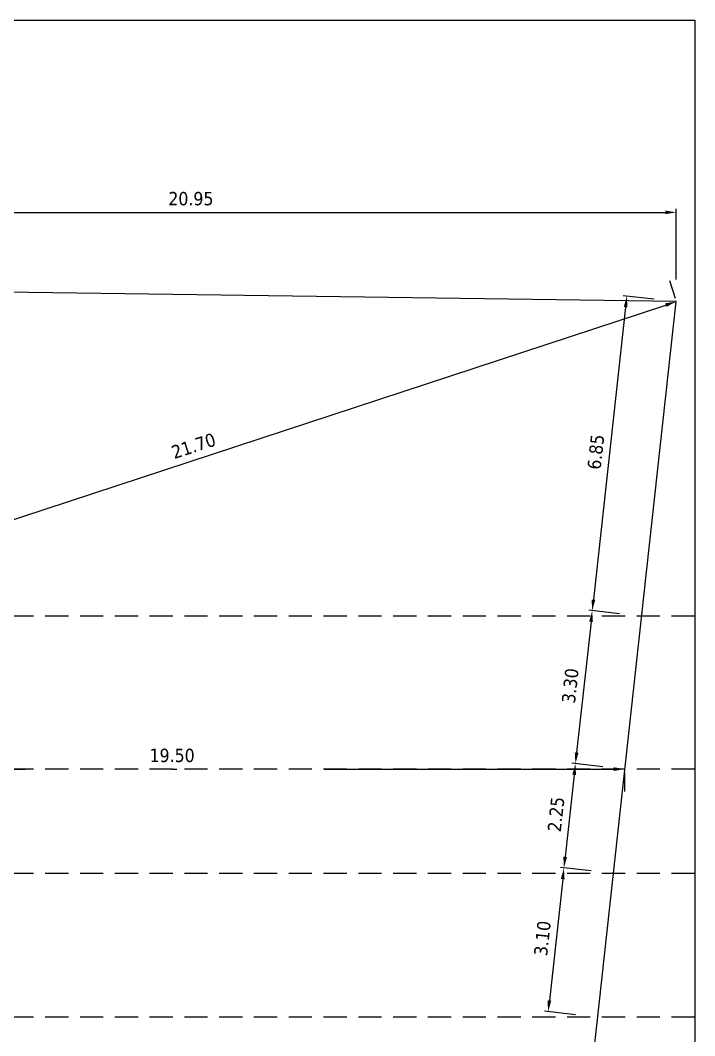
# Model space of a CAD drawing. Header units: millimetres. Extents: x -2171 to 1563, y -1758 to -1505.
# Drawn here: x -2010.21 to -1995.67, y -1611.09 to -1589.18 of the extents above; entities that cross this region are included whole.
import ezdxf

# ---------------------------------------------------------------- set-up
doc = ezdxf.new("R2010")
doc.units = ezdxf.units.MM
doc.header["$PDMODE"] = 32
doc.linetypes.add('DASHDOT', pattern=[25.4, 12.7, -6.35, 0, -6.35])
doc.linetypes.add('HIDDEN', pattern=[0.375, 0.25, -0.125])
doc.layers.get('Defpoints').update_dxf_attribs({"color": 6})
for name, color, linetype in [('-S-AKSONES', 50, 'DASHDOT'), ('-S_TEXT', 3, 'Continuous'), ('Geo_Lines_-1', 94, 'Continuous'), ('STR-AXIS', 2, 'Continuous')]:
    doc.layers.add(name, color=color, linetype=linetype)
doc.styles.get("Standard").update_dxf_attribs({"font": 'tahoma.ttf'})
doc.dimstyles.new('Copy(2) of Standard', dxfattribs={"dimscale": 96, "dimtxt": 0.003, "dimasz": 0.0025, "dimexe": 0.0008, "dimexo": 0.005, "dimgap": 0.0015, "dimtad": 1, "dimrnd": 0.05, "dimzin": 0, "dimdsep": 46, "dimtxsty": 'Standard', "dimcen": 0.001, "dimclrd": 256, "dimclrt": 256, "dimadec": 0, "dimazin": 0, "dimtfac": 1, "dimtofl": 0, "dimtmove": 0, "dimatfit": 3, "dimfxl": 5, "dimtolj": 1, "dimtzin": 0, "dimarcsym": 1})

# ---------------------------------------------------------------- blocks, each defined once
blk = doc.blocks.new('*D181')
at = {"layer": '-S-AKSONES', "color": 0, "linetype": 'Continuous', "lineweight": -2, "ltscale": 0.5, "transparency": 16777216}
for p, q in [((-2016.994, -1592.56), (-2016.994, -1593.402)), ((-1996.065, -1594.77), (-1996.065, -1593.248))]:
    blk.add_line(p, q, dxfattribs=at)
at = {"layer": '-S-AKSONES', "linetype": 'Continuous', "lineweight": -2, "ltscale": 0.5, "transparency": 16777216}
blk.add_line((-2016.754, -1593.325), (-1996.305, -1593.325), dxfattribs=at)
at = {"layer": '-S-AKSONES', "linetype": 'Continuous', "ltscale": 0.5, "transparency": 16777216}
for points in [[(-2016.754, -1593.285), (-2016.754, -1593.365), (-2016.994, -1593.325)], [(-1996.305, -1593.285), (-1996.305, -1593.365), (-1996.065, -1593.325)]]:
    blk.add_solid(points, dxfattribs=at)
at = {"layer": 'Defpoints', "color": 0, "linetype": 'Continuous', "ltscale": 0.5, "transparency": 16777216}
for p in [(-2016.994, -1592.08), (-1996.065, -1593.325), (-1996.065, -1595.25)]:
    blk.add_point(p, dxfattribs=at)
at = {"layer": '-S-AKSONES', "linetype": 'Continuous', "ltscale": 0.5, "transparency": 16777216, "insert": (-2006.529, -1593.031), "char_height": 0.288, "attachment_point": 5}
blk.add_mtext('\\A1;20.95', dxfattribs=at)
blk = doc.blocks.new('*D185')
at = {"layer": '-S-AKSONES', "color": 0, "linetype": 'Continuous', "lineweight": -2, "ltscale": 0.5, "transparency": 16777216}
for p, q in [((-1996.215, -1594.794), (-1996.089, -1595.177)), ((-2016.844, -1601.58), (-2016.718, -1601.963))]:
    blk.add_line(p, q, dxfattribs=at)
at = {"layer": '-S-AKSONES', "linetype": 'Continuous', "lineweight": -2, "ltscale": 0.5, "transparency": 16777216}
blk.add_line((-2016.466, -1601.961), (-1996.293, -1595.325), dxfattribs=at)
at = {"layer": '-S-AKSONES', "linetype": 'Continuous', "ltscale": 0.5, "transparency": 16777216}
for points in [[(-1996.305, -1595.287), (-1996.28, -1595.363), (-1996.065, -1595.25)], [(-2016.478, -1601.923), (-2016.453, -1601.999), (-2016.694, -1602.036)]]:
    blk.add_solid(points, dxfattribs=at)
at = {"layer": 'Defpoints', "color": 0, "linetype": 'Continuous', "ltscale": 0.5, "transparency": 16777216}
for p in [(-1996.065, -1595.25), (-1996.065, -1595.25), (-2016.694, -1602.036)]:
    blk.add_point(p, dxfattribs=at)
at = {"layer": '-S-AKSONES', "linetype": 'Continuous', "ltscale": 0.5, "transparency": 16777216, "insert": (-2006.471, -1598.364), "char_height": 0.288, "attachment_point": 5, "rotation": 18.2084}
blk.add_mtext('\\A1;21.70', dxfattribs=at)
blk = doc.blocks.new('*D427')
at = {"layer": '-S-AKSONES', "lineweight": -2, "ltscale": 0.5, "transparency": 16777216}
blk.add_line((-2016.454, -1605.336), (-1997.414, -1605.336), dxfattribs=at)
at = {"layer": '-S-AKSONES', "color": 0, "lineweight": -2, "ltscale": 0.5, "transparency": 16777216}
for p, q in [((-2016.694, -1605.816), (-2016.694, -1605.413)), ((-1997.174, -1605.816), (-1997.174, -1605.413))]:
    blk.add_line(p, q, dxfattribs=at)
at = {"layer": '-S-AKSONES', "ltscale": 0.5, "transparency": 16777216}
for points in [[(-2016.454, -1605.296), (-2016.454, -1605.376), (-2016.694, -1605.336)], [(-1997.414, -1605.296), (-1997.414, -1605.376), (-1997.174, -1605.336)]]:
    blk.add_solid(points, dxfattribs=at)
at = {"layer": 'Defpoints', "color": 0, "ltscale": 0.5, "transparency": 16777216}
for p in [(-2016.694, -1605.336), (-1997.174, -1605.336), (-1997.174, -1605.336)]:
    blk.add_point(p, dxfattribs=at)
at = {"layer": '-S-AKSONES', "ltscale": 0.5, "transparency": 16777216, "insert": (-2006.934, -1605.042), "char_height": 0.288, "attachment_point": 5}
blk.add_mtext('\\A1;19.50', dxfattribs=at)
blk = doc.blocks.new('*D445')
at = {"layer": '-S-AKSONES', "color": 0, "linetype": 'Continuous', "lineweight": -2, "ltscale": 0.5, "transparency": 16777216}
for p, q in [((-1996.542, -1595.198), (-1997.208, -1595.125)), ((-1997.288, -1601.983), (-1997.954, -1601.91))]:
    blk.add_line(p, q, dxfattribs=at)
at = {"layer": '-S-AKSONES', "linetype": 'Continuous', "lineweight": -2, "ltscale": 0.5, "transparency": 16777216}
blk.add_line((-1997.158, -1595.371), (-1997.851, -1601.68), dxfattribs=at)
at = {"layer": '-S-AKSONES', "linetype": 'Continuous', "ltscale": 0.5, "transparency": 16777216}
for points in [[(-1997.198, -1595.367), (-1997.118, -1595.376), (-1997.132, -1595.133)], [(-1997.891, -1601.676), (-1997.812, -1601.684), (-1997.878, -1601.919)]]:
    blk.add_solid(points, dxfattribs=at)
at = {"layer": 'Defpoints', "color": 0, "linetype": 'Continuous', "ltscale": 0.5, "transparency": 16777216}
for p in [(-1996.065, -1595.25), (-1997.878, -1601.919), (-1996.811, -1602.036)]:
    blk.add_point(p, dxfattribs=at)
at = {"layer": '-S-AKSONES', "linetype": 'Continuous', "ltscale": 0.5, "transparency": 16777216, "insert": (-1997.798, -1598.494), "char_height": 0.288, "attachment_point": 5, "rotation": 83.7275}
blk.add_mtext('\\A1;6.85', dxfattribs=at)
blk = doc.blocks.new('*D446')
at = {"layer": '-S-AKSONES', "color": 0, "lineweight": -2, "ltscale": 0.5, "transparency": 16777216}
for p, q in [((-1997.288, -1601.983), (-1997.954, -1601.91)), ((-1997.651, -1605.283), (-1998.317, -1605.21))]:
    blk.add_line(p, q, dxfattribs=at)
at = {"layer": '-S-AKSONES', "lineweight": -2, "ltscale": 0.5, "transparency": 16777216}
blk.add_line((-1997.904, -1602.157), (-1998.214, -1604.98), dxfattribs=at)
at = {"layer": '-S-AKSONES', "ltscale": 0.5, "transparency": 16777216}
for points in [[(-1997.944, -1602.153), (-1997.864, -1602.162), (-1997.878, -1601.919)], [(-1998.254, -1604.976), (-1998.174, -1604.984), (-1998.24, -1605.219)]]:
    blk.add_solid(points, dxfattribs=at)
at = {"layer": 'Defpoints', "color": 0, "ltscale": 0.5, "transparency": 16777216}
for p in [(-1996.811, -1602.036), (-1998.24, -1605.219), (-1997.174, -1605.336)]:
    blk.add_point(p, dxfattribs=at)
at = {"layer": '-S-AKSONES', "ltscale": 0.5, "transparency": 16777216, "insert": (-1998.351, -1603.537), "char_height": 0.288, "attachment_point": 5, "rotation": 83.7275}
blk.add_mtext('\\A1;3.30', dxfattribs=at)
blk = doc.blocks.new('*D447')
at = {"layer": '-S-AKSONES', "color": 0, "lineweight": -2, "ltscale": 0.5, "transparency": 16777216}
for p, q in [((-1997.651, -1605.283), (-1998.317, -1605.21)), ((-1997.898, -1607.533), (-1998.564, -1607.46))]:
    blk.add_line(p, q, dxfattribs=at)
at = {"layer": '-S-AKSONES', "lineweight": -2, "ltscale": 0.5, "transparency": 16777216}
blk.add_line((-1998.267, -1605.457), (-1998.461, -1607.229), dxfattribs=at)
at = {"layer": '-S-AKSONES', "ltscale": 0.5, "transparency": 16777216}
for points in [[(-1998.306, -1605.453), (-1998.227, -1605.462), (-1998.24, -1605.219)], [(-1998.501, -1607.225), (-1998.422, -1607.234), (-1998.488, -1607.468)]]:
    blk.add_solid(points, dxfattribs=at)
at = {"layer": 'Defpoints', "color": 0, "ltscale": 0.5, "transparency": 16777216}
for p in [(-1997.174, -1605.336), (-1998.488, -1607.468), (-1997.421, -1607.585)]:
    blk.add_point(p, dxfattribs=at)
at = {"layer": '-S-AKSONES', "ltscale": 0.5, "transparency": 16777216, "insert": (-1998.656, -1606.311), "char_height": 0.288, "attachment_point": 5, "rotation": 83.7275}
blk.add_mtext('\\A1;2.25', dxfattribs=at)
blk = doc.blocks.new('*D448')
at = {"layer": '-S-AKSONES', "color": 0, "lineweight": -2, "ltscale": 0.5, "transparency": 16777216}
for p, q in [((-1997.898, -1607.533), (-1998.564, -1607.46)), ((-1998.239, -1610.633), (-1998.905, -1610.56))]:
    blk.add_line(p, q, dxfattribs=at)
at = {"layer": '-S-AKSONES', "lineweight": -2, "ltscale": 0.5, "transparency": 16777216}
blk.add_line((-1998.514, -1607.707), (-1998.802, -1610.33), dxfattribs=at)
at = {"layer": '-S-AKSONES', "ltscale": 0.5, "transparency": 16777216}
for points in [[(-1998.554, -1607.702), (-1998.474, -1607.711), (-1998.488, -1607.468)], [(-1998.842, -1610.325), (-1998.762, -1610.334), (-1998.828, -1610.568)]]:
    blk.add_solid(points, dxfattribs=at)
at = {"layer": 'Defpoints', "color": 0, "ltscale": 0.5, "transparency": 16777216}
for p in [(-1997.421, -1607.585), (-1998.828, -1610.568), (-1997.762, -1610.686)]:
    blk.add_point(p, dxfattribs=at)
at = {"layer": '-S-AKSONES', "ltscale": 0.5, "transparency": 16777216, "insert": (-1998.95, -1608.986), "char_height": 0.288, "attachment_point": 5, "rotation": 83.7275}
blk.add_mtext('\\A1;3.10', dxfattribs=at)

msp = doc.modelspace()

# ---------------------------------------------------------------- linework, layer by layer
at = {"layer": '-S_TEXT', "ltscale": 5}
msp.add_lwpolyline([(-2053.8167, -1589.182), (-1995.6693, -1589.182), (-1995.6693, -1629.2267), (-2053.8167, -1629.2267)], close=True, dxfattribs=at)
at = {"layer": 'Geo_Lines_-1', "color": 94, "ltscale": 0.5}
msp.add_lwpolyline([(-2052.4366, -1596.9859), (-2053.349, -1606.5488, 0.4189744), (-2044.9671, -1616.5329), (-2007.6401, -1619.4842, 0.4025719), (-1997.8465, -1611.458), (-1996.065, -1595.2502), (-2021.9124, -1594.886), (-2021.9366, -1596.9859)], format="xyb", close=True, dxfattribs=at)
at = {"layer": 'STR-AXIS', "color": 2, "linetype": 'HIDDEN', "ltscale": 2}
for p, q in [((-1995.6693, -1602.0359), (-2050.3968, -1602.0359)), ((-1995.6693, -1605.3359), (-2050.3968, -1605.3359)), ((-1995.6693, -1607.5853), (-2050.3968, -1607.5853)), ((-1995.6693, -1610.6856), (-2050.3968, -1610.6856))]:
    msp.add_line(p, q, dxfattribs=at)

# ---------------------------------------------------------------- dimensions: what is measured, and where the dimension line sits
at = {"layer": '-S-AKSONES', "color": 253, "linetype": 'Continuous', "ltscale": 0.5}
dim = msp.add_linear_dim(base=(-1996.065, -1593.3251), p1=(-2016.9935, -1592.0799), p2=(-1996.065, -1595.2502), dimstyle='Copy(2) of Standard', override={"dimtmove": 1}, dxfattribs=at)
dim.commit()
dim.dimension.update_dxf_attribs({"geometry": '*D181', "text_midpoint": (-2006.5293, -1593.0311)})
at = {"layer": '-S-AKSONES', "linetype": 'Continuous', "ltscale": 0.5}
dim = msp.add_aligned_dim(p1=(-2016.6937, -1602.0359), p2=(-1996.065, -1595.2502), distance=0, dimstyle='Copy(2) of Standard', override={"dimtmove": 1}, dxfattribs=at)
dim.commit()
dim.dimension.update_dxf_attribs({"geometry": '*D185', "text_midpoint": (-2006.4712, -1598.3637)})
at = {"layer": '-S-AKSONES', "color": 253, "linetype": 'Continuous', "ltscale": 0.5}
dim = msp.add_aligned_dim(p1=(-1996.065, -1595.2502), p2=(-1996.8109, -1602.0359), distance=-1.0732, dimstyle='Copy(2) of Standard', override={"dimtmove": 1}, dxfattribs=at)
dim.commit()
dim.dimension.update_dxf_attribs({"geometry": '*D445', "text_midpoint": (-1997.7976, -1598.4936)})
at = {"layer": '-S-AKSONES', "ltscale": 0.5}
for base, p1, p2, picture, middle in [((-1998.2404, -1605.2186), (-1996.8109, -1602.0359), (-1997.1736, -1605.3359), '*D446', (-1998.3513, -1603.5365)), ((-1998.4876, -1607.4681), (-1997.1736, -1605.3359), (-1997.4208, -1607.5853), '*D447', (-1998.6563, -1606.3112)), ((-1998.8284, -1610.5684), (-1997.4208, -1607.5853), (-1997.7616, -1610.6856), '*D448', (-1998.9503, -1608.9861))]:
    dim = msp.add_linear_dim(base=base, p1=p1, p2=p2, angle=83.72754, dimstyle='Copy(2) of Standard', override={"dimtmove": 1}, dxfattribs=at)
    dim.commit()
    dim.dimension.update_dxf_attribs({"geometry": picture, "text_midpoint": middle})
at = {"layer": '-S-AKSONES', "color": 253, "ltscale": 0.5}
dim = msp.add_linear_dim(base=(-1997.1736, -1605.3359), p1=(-2016.6937, -1605.3359), p2=(-1997.1736, -1605.3359), dimstyle='Copy(2) of Standard', override={"dimtmove": 1}, dxfattribs=at)
dim.commit()
dim.dimension.update_dxf_attribs({"geometry": '*D427', "text_midpoint": (-2006.9337, -1605.042)})

doc.saveas('drawing.dxf')
